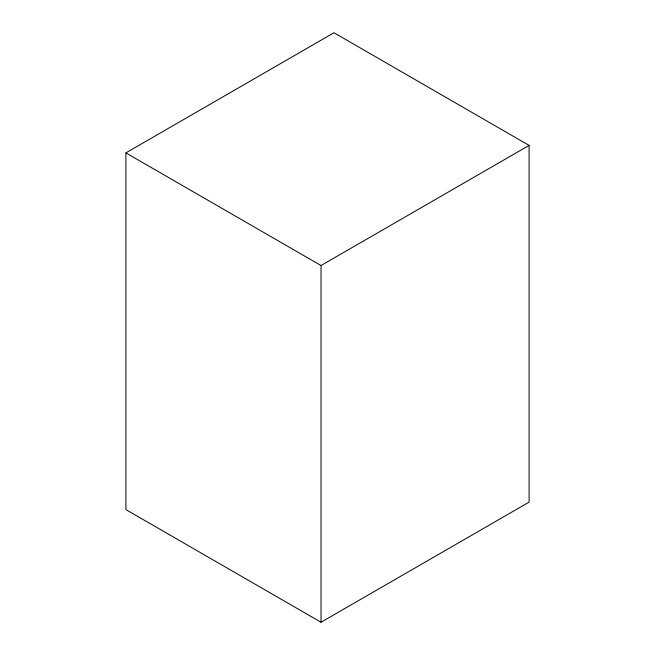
<?xml version="1.0" encoding="UTF-8"?>
<svg xmlns="http://www.w3.org/2000/svg" width="655" height="655" viewBox="0 0 655 655"><rect width="100%" height="100%" fill="white"/><g stroke="black" fill="none" stroke-linecap="round" stroke-linejoin="round"><path stroke-width="0.98" d="M125.899 152.885L333.976 32.75L529.101 145.402L529.101 502.115L321.024 622.25L125.899 509.598L125.899 152.885L321.024 265.537L529.101 145.402M321.024 265.537L321.024 622.25"/></g></svg>
